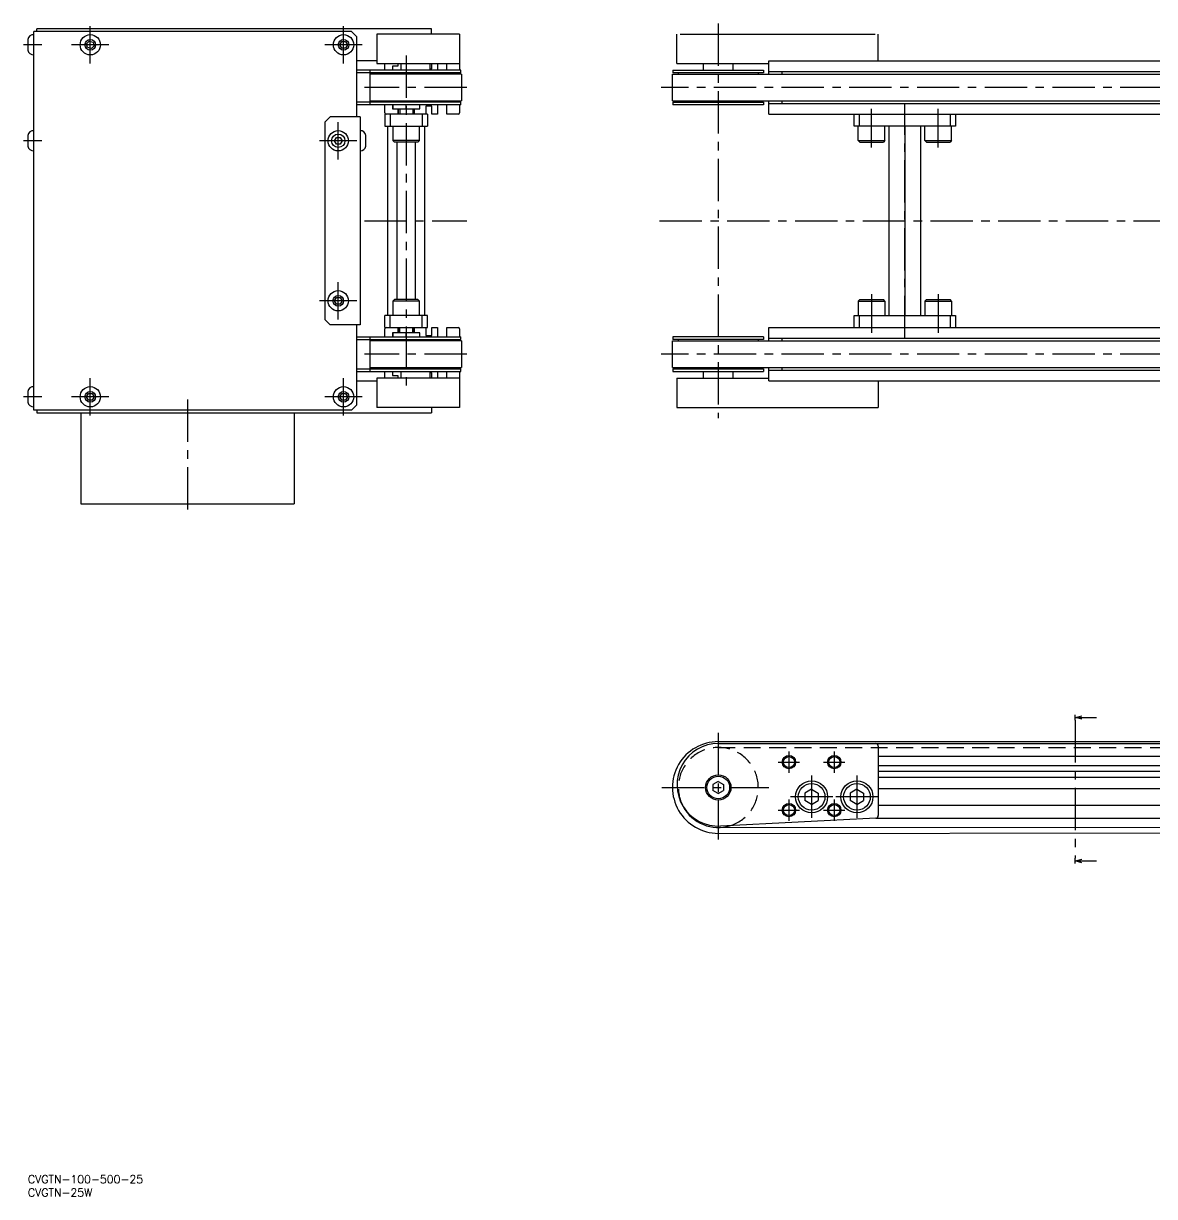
# Model space of a CAD drawing. Extents: x -2 to 976, y -8 to 432.
# Drawn here: x -1.7 to 422.6, y -8 to 431.9 of the extents above; entities that cross this region are included whole.
import ezdxf

# ---------------------------------------------------------------- set-up
doc = ezdxf.new("R2010")
doc.units = 0
doc.header["$LTSCALE"] = 0.5
doc.linetypes.add('CENTER', pattern=[50.8, 31.75, -6.35, 6.35, -6.35])
doc.linetypes.add('DASHED', pattern=[19.05, 12.7, -6.35])
doc.layers.get('0').update_dxf_attribs({"linetype": 'CONTINUOUS'})
doc.layers.add('CENTER', color=1, linetype='CENTER')
doc.styles.get("Standard").update_dxf_attribs({"font": 'txt.shx', "height": 3, "bigfont": 'bigfont.shx'})

# ---------------------------------------------------------------- blocks, each defined once
blk = doc.blocks.new('_OPEN30')
at = {"color": 0, "linetype": 'BYBLOCK'}
for p, q in [((-1, 0.27), (0, 0)), ((0, 0), (-1, -0.27)), ((0, 0), (-1, 0))]:
    blk.add_line(p, q, dxfattribs=at)
blk = doc.blocks.new('*U81')
at = {"color": 7, "linetype": 'CONTINUOUS'}
blk.add_lwpolyline([(395.33, 171.63), (400.83, 171.63)], dxfattribs=at)
at = {"color": 7, "linetype": 'CONTINUOUS', "xscale": 2.5, "yscale": 2.5, "zscale": 2.5, "rotation": 180}
blk.add_blockref('_OPEN30', (392.83, 171.63), dxfattribs=at)
blk = doc.blocks.new('*U82')
at = {"color": 7, "linetype": 'CONTINUOUS'}
blk.add_lwpolyline([(395.33, 117.83), (400.83, 117.83)], dxfattribs=at)
at = {"color": 7, "linetype": 'CONTINUOUS', "xscale": 2.5, "yscale": 2.5, "zscale": 2.5, "rotation": 180}
blk.add_blockref('_OPEN30', (392.83, 117.83), dxfattribs=at)
blk = doc.blocks.new('*U83')
at = {"color": 7, "linetype": 'CONTINUOUS'}
blk.add_text('CVGTN-100-500-25', height=3, dxfattribs=at).set_placement((0, -3))
blk = doc.blocks.new('*U84')
at = {"color": 7, "linetype": 'CONTINUOUS'}
blk.add_text('CVGTN-25W', height=3, dxfattribs=at).set_placement((0, -8))

msp = doc.modelspace()

# ---------------------------------------------------------------- linework, layer by layer
at = {"color": 7, "linetype": 'CONTINUOUS'}
for p, q in [((121.4, 428.9), (2.2, 428.9)), ((2.2, 286.9), (2.2, 428.9)), ((151.4, 429.9), (3.4, 429.9)), ((3.4, 428.9), (3.4, 429.9)), ((123.4, 426.9), (121.4, 428.9)), ((123.4, 396.9), (123.4, 426.9)), ((161.9, 427.9), (130.9, 427.9)), ((130.9, 427.9), (130.9, 416.9)), ((151.4, 427.9), (151.4, 429.9)), ((161.9, 427.9), (161.9, 414.4)), ((243.45, 416.9), (243.45, 427.9)), ((244.62, 427.9), (317.79, 427.9)), ((318.95, 417.9), (318.95, 427.9)), ((0, 425.9), (0, 421.9)), ((22, 424.26), (23.01, 425.29)), ((22.39, 422.87), (22, 424.26)), ((23.79, 422.51), (22.39, 422.87)), ((23.01, 425.29), (24.41, 424.93)), ((24.8, 423.54), (23.79, 422.51)), ((24.41, 424.93), (24.8, 423.54)), ((116.96, 423.9), (117.68, 425.15)), ((117.68, 422.65), (116.96, 423.9)), ((117.68, 425.15), (119.12, 425.15)), ((119.12, 422.65), (117.68, 422.65)), ((119.12, 425.15), (119.84, 423.9)), ((119.84, 423.9), (119.12, 422.65)), ((130.9, 417.9), (123.4, 417.9)), ((162.4, 414.4), (123.4, 414.4)), ((128.4, 412.9), (128.4, 414.4)), ((130.9, 416.9), (161.9, 416.9)), ((133.9, 414.4), (133.9, 416.9)), ((138.8, 415.9), (136.8, 415.9)), ((136.8, 415.9), (136.8, 414.4)), ((138.8, 416.9), (138.8, 415.9)), ((139.9, 416.9), (139.9, 414.4)), ((150.9, 414.4), (150.9, 416.9)), ((150.9, 414.9), (151.5, 414.9)), ((151.5, 414.9), (151.5, 416.9)), ((153.65, 416.9), (153.65, 414.4)), ((157.15, 414.4), (157.15, 416.9)), ((162.4, 413.4), (162.4, 414.4)), ((241.95, 414.4), (275.95, 414.4)), ((241.95, 414.4), (241.95, 413.4)), ((243.45, 416.9), (277.95, 416.9)), ((253.45, 414.4), (253.45, 416.9)), ((264.45, 416.9), (264.45, 414.4)), ((275.95, 414.4), (275.95, 413.4)), ((277.95, 417.9), (739.95, 417.9)), ((277.95, 412.9), (277.95, 417.9)), ((277.95, 417.9), (318.95, 417.9)), ((277.95, 413.9), (739.95, 413.9)), ((282.95, 412.9), (282.95, 413.9)), ((297.95, 417.9), (377.95, 417.9)), ((299.45, 417.9), (378.45, 417.9)), ((307.95, 417.9), (367.95, 417.9)), ((156.2, 413.4), (123.4, 413.4)), ((128.2, 412.9), (128.2, 402.9)), ((162.6, 412.9), (128.2, 412.9)), ((130.4, 413.4), (130.4, 412.9)), ((162.4, 413.4), (156.2, 413.4)), ((160.4, 412.9), (160.4, 413.4)), ((160.4, 412.9), (160.4, 413.4)), ((162.6, 412.9), (162.6, 402.9)), ((241.75, 412.9), (776.15, 412.9)), ((241.75, 402.9), (241.75, 412.9)), ((275.95, 413.4), (241.95, 413.4)), ((243.95, 413.4), (243.95, 412.9)), ((273.95, 413.4), (273.95, 412.9)), ((162.4, 402.4), (123.4, 402.4)), ((162.4, 401.4), (123.4, 401.4)), ((128.2, 402.9), (162.6, 402.9)), ((128.4, 401.4), (128.4, 402.9)), ((130.4, 402.9), (130.4, 402.4)), ((133.9, 398.4), (133.9, 401.4)), ((136.8, 401.4), (136.8, 399.9)), ((136.9, 401.4), (136.9, 399.9)), ((141.9, 399.9), (141.9, 401.4)), ((146.9, 401.4), (146.9, 399.9)), ((147, 399.9), (147, 401.4)), ((151.5, 400.9), (149.3, 400.9)), ((149.3, 400.9), (149.3, 397.9)), ((151.5, 397.9), (151.5, 400.9)), ((153.65, 401.4), (153.65, 397.9)), ((157.15, 397.9), (157.15, 401.4)), ((160.4, 402.4), (160.4, 402.9)), ((160.4, 402.4), (160.4, 402.9)), ((161.9, 401.4), (161.9, 398.4)), ((162.4, 401.4), (162.4, 402.4)), ((241.75, 402.9), (776.15, 402.9)), ((241.95, 402.4), (275.95, 402.4)), ((241.95, 402.4), (241.95, 401.4)), ((275.95, 401.4), (241.95, 401.4)), ((243.95, 402.9), (243.95, 402.4)), ((273.95, 402.9), (273.95, 402.4)), ((275.95, 402.4), (275.95, 401.4)), ((277.95, 397.9), (277.95, 402.9)), ((277.95, 401.9), (739.95, 401.9)), ((282.95, 401.9), (282.95, 402.9)), ((113.4, 396.9), (111.4, 394.9)), ((124.6, 396.9), (113.4, 396.9)), ((124.6, 396.9), (124.6, 318.9)), ((149.9, 397.9), (133.9, 397.9)), ((133.9, 397.9), (133.9, 393.4)), ((135.9, 397.9), (135.9, 393.4)), ((136.8, 399.9), (147, 399.9)), ((138.8, 399.9), (138.8, 397.9)), ((138.9, 399.9), (138.9, 397.9)), ((144.9, 397.9), (144.9, 399.9)), ((145, 397.9), (145, 399.9)), ((147.9, 397.9), (147.9, 393.4)), ((149.9, 397.9), (149.9, 393.4)), ((153.65, 397.9), (151.5, 397.9)), ((161.4, 397.9), (157.15, 397.9)), ((277.95, 397.9), (739.95, 397.9)), ((309.95, 393.4), (309.95, 397.9)), ((311.95, 393.4), (311.95, 397.9)), ((345.95, 397.9), (345.95, 393.4)), ((347.95, 397.9), (347.95, 393.4)), ((111.4, 394.9), (111.4, 320.9)), ((133.9, 393.4), (149.9, 393.4)), ((134.97, 322.4), (134.97, 393.4)), ((136.9, 393.4), (136.9, 388)), ((146.9, 388), (146.9, 393.4)), ((148.83, 322.4), (148.83, 393.4)), ((347.95, 393.4), (309.95, 393.4)), ((322.95, 393.4), (322.95, 322.4)), ((328.95, 393.4), (328.95, 322.4)), ((334.95, 322.4), (334.95, 393.4)), ((0, 389.9), (0, 385.9)), ((114.96, 387.9), (115.68, 389.15)), ((115.68, 386.65), (114.96, 387.9)), ((115.68, 389.15), (117.12, 389.15)), ((117.12, 389.15), (117.84, 387.9)), ((117.84, 387.9), (117.12, 386.65)), ((126.8, 385.9), (126.8, 389.9)), ((137.5, 387.4), (136.9, 388)), ((146.9, 388), (136.9, 388)), ((146.3, 387.4), (137.5, 387.4)), ((138.44, 328.4), (138.44, 387.4)), ((145.36, 328.4), (145.36, 387.4)), ((146.9, 388), (146.3, 387.4)), ((117.12, 386.65), (115.68, 386.65)), ((114.96, 327.9), (115.68, 329.15)), ((115.68, 326.65), (114.96, 327.9)), ((115.68, 329.15), (117.12, 329.15)), ((117.12, 326.65), (115.68, 326.65)), ((117.12, 329.15), (117.84, 327.9)), ((117.84, 327.9), (117.12, 326.65)), ((137.5, 328.4), (136.9, 327.8)), ((136.9, 327.8), (136.9, 322.4)), ((146.9, 327.8), (136.9, 327.8)), ((146.3, 328.4), (137.5, 328.4)), ((146.9, 327.8), (146.3, 328.4)), ((146.9, 322.4), (146.9, 327.8)), ((149.9, 322.4), (133.9, 322.4)), ((133.9, 317.9), (133.9, 322.4)), ((135.9, 317.9), (135.9, 322.4)), ((147.9, 317.9), (147.9, 322.4)), ((149.9, 317.9), (149.9, 322.4)), ((309.95, 322.4), (347.95, 322.4)), ((309.95, 317.9), (309.95, 322.4)), ((311.95, 317.9), (311.95, 322.4)), ((345.95, 322.4), (345.95, 317.9)), ((347.95, 322.4), (347.95, 317.9)), ((111.4, 320.9), (113.4, 318.9)), ((124.6, 318.9), (113.4, 318.9)), ((123.4, 288.9), (123.4, 318.9)), ((133.9, 317.9), (149.9, 317.9)), ((133.9, 314.4), (133.9, 317.4)), ((138.8, 317.9), (138.8, 315.9)), ((138.9, 317.9), (138.9, 315.9)), ((144.9, 315.9), (144.9, 317.9)), ((145, 315.9), (145, 317.9)), ((149.3, 317.9), (149.3, 314.9)), ((151.5, 314.9), (151.5, 317.9)), ((151.5, 317.9), (153.65, 317.9)), ((153.65, 317.9), (153.65, 314.4)), ((157.15, 314.4), (157.15, 317.9)), ((157.15, 317.9), (161.4, 317.9)), ((161.9, 317.4), (161.9, 314.4)), ((277.95, 317.9), (739.95, 317.9)), ((277.95, 312.9), (277.95, 317.9)), ((123.4, 314.4), (162.4, 314.4)), ((123.4, 313.4), (162.4, 313.4)), ((128.2, 312.9), (128.2, 302.9)), ((162.6, 312.9), (128.2, 312.9)), ((128.4, 312.9), (128.4, 314.4)), ((130.4, 313.4), (130.4, 312.9)), ((147, 315.9), (136.8, 315.9)), ((136.8, 315.9), (136.8, 314.4)), ((136.9, 315.9), (136.9, 314.4)), ((141.9, 314.4), (141.9, 315.9)), ((146.9, 315.9), (146.9, 314.4)), ((147, 314.4), (147, 315.9)), ((149.3, 314.9), (151.5, 314.9)), ((160.4, 312.9), (160.4, 313.4)), ((160.4, 312.9), (160.4, 313.4)), ((162.4, 313.4), (162.4, 314.4)), ((162.6, 312.9), (162.6, 302.9)), ((241.75, 312.9), (776.15, 312.9)), ((241.75, 302.9), (241.75, 312.9)), ((275.95, 314.4), (241.95, 314.4)), ((241.95, 314.4), (241.95, 313.4)), ((275.95, 313.4), (241.95, 313.4)), ((243.95, 313.4), (243.95, 312.9)), ((273.95, 313.4), (273.95, 312.9)), ((275.95, 314.4), (275.95, 313.4)), ((277.95, 313.9), (739.95, 313.9)), ((282.95, 312.9), (282.95, 313.9)), ((123.4, 302.4), (162.4, 302.4)), ((123.4, 301.4), (162.4, 301.4)), ((128.2, 302.9), (162.6, 302.9)), ((128.4, 301.4), (128.4, 302.9)), ((130.4, 302.9), (130.4, 302.4)), ((133.9, 298.9), (133.9, 301.4)), ((136.8, 301.4), (136.8, 299.9)), ((136.8, 299.9), (138.8, 299.9)), ((138.8, 299.9), (138.8, 298.9)), ((139.9, 301.4), (139.9, 298.9)), ((150.9, 298.9), (150.9, 301.4)), ((151.5, 300.9), (150.9, 300.9)), ((151.5, 298.9), (151.5, 300.9)), ((153.65, 301.4), (153.65, 298.9)), ((157.15, 298.9), (157.15, 301.4)), ((160.4, 302.4), (160.4, 302.9)), ((160.4, 302.4), (160.4, 302.9)), ((161.9, 301.4), (161.9, 287.9)), ((162.4, 301.4), (162.4, 302.4)), ((241.75, 302.9), (776.15, 302.9)), ((241.95, 302.4), (275.95, 302.4)), ((241.95, 302.4), (241.95, 301.4)), ((241.95, 301.4), (275.95, 301.4)), ((243.95, 302.9), (243.95, 302.4)), ((253.45, 298.9), (253.45, 301.4)), ((264.45, 301.4), (264.45, 298.9)), ((273.95, 302.9), (273.95, 302.4)), ((275.95, 302.4), (275.95, 301.4)), ((277.95, 297.9), (277.95, 302.9)), ((277.95, 301.9), (739.95, 301.9)), ((282.95, 301.9), (282.95, 302.9)), ((123.4, 297.9), (130.9, 297.9)), ((161.9, 298.9), (130.9, 298.9)), ((130.9, 298.9), (130.9, 287.9)), ((243.45, 298.9), (277.95, 298.9)), ((243.45, 298.9), (243.45, 287.9)), ((277.95, 297.9), (739.95, 297.9)), ((318.95, 297.9), (318.95, 287.9)), ((0, 293.9), (0, 289.9)), ((21.96, 291.9), (22.68, 293.15)), ((22.68, 290.65), (21.96, 291.9)), ((22.68, 293.15), (24.12, 293.15)), ((24.12, 290.65), (22.68, 290.65)), ((24.12, 293.15), (24.84, 291.9)), ((24.84, 291.9), (24.12, 290.65)), ((116.96, 291.9), (117.68, 293.15)), ((117.68, 290.65), (116.96, 291.9)), ((117.68, 293.15), (119.12, 293.15)), ((119.12, 290.65), (117.68, 290.65)), ((119.12, 293.15), (119.84, 291.9)), ((119.84, 291.9), (119.12, 290.65)), ((121.4, 286.9), (2.2, 286.9)), ((3.4, 286.9), (3.4, 285.9)), ((121.4, 286.9), (123.4, 288.9)), ((161.9, 287.9), (130.9, 287.9)), ((151.4, 287.9), (151.4, 285.9)), ((243.45, 287.9), (318.95, 287.9)), ((3.4, 285.9), (151.4, 285.9)), ((19.9, 285.9), (19.9, 251.7)), ((99.9, 285.9), (99.9, 251.7)), ((19.9, 251.7), (99.9, 251.7)), ((258.95, 162.6), (758.95, 162.6)), ((258.95, 161.9), (758.95, 161.9)), ((318.95, 160.9), (318.95, 134.84)), ((318.95, 157.1), (698.95, 157.1)), ((318.95, 153.6), (698.95, 153.6)), ((318.95, 151.5), (698.95, 151.5)), ((258.94, 147.69), (256.94, 146.53)), ((256.94, 146.53), (256.94, 144.26)), ((258.94, 147.69), (260.94, 146.53)), ((260.94, 146.53), (260.94, 144.26)), ((318.95, 149.3), (438.95, 149.3)), ((258.94, 143.11), (256.94, 144.26)), ((258.94, 143.11), (260.94, 144.26)), ((293.95, 144.76), (291.45, 143.32)), ((291.45, 143.32), (291.45, 140.48)), ((293.95, 144.76), (296.45, 143.32)), ((296.45, 143.32), (296.45, 140.48)), ((310.95, 144.76), (308.45, 143.32)), ((308.45, 143.32), (308.45, 140.48)), ((310.95, 144.76), (313.45, 143.32)), ((313.45, 143.32), (313.45, 140.48)), ((318.95, 145), (438.95, 145)), ((293.95, 139.04), (291.45, 140.48)), ((293.95, 139.04), (296.45, 140.48)), ((310.95, 139.04), (308.45, 140.48)), ((310.95, 139.04), (313.45, 140.48)), ((318.95, 138.8), (438.95, 138.8)), ((318.01, 133.84), (259.72, 130.92)), ((318.29, 133.9), (438.95, 133.9)), ((258.96, 130.4), (438.95, 130.58)), ((258.96, 128.2), (438.95, 128.38))]:
    msp.add_line(p, q, dxfattribs=at)
at = {"color": 3, "linetype": 'CONTINUOUS'}
for p, q in [((139.44, 399.9), (139.44, 397.9)), ((144.36, 399.9), (144.36, 397.9)), ((139.44, 315.9), (139.44, 317.9)), ((144.36, 315.9), (144.36, 317.9))]:
    msp.add_line(p, q, dxfattribs=at)
at = {"color": 0, "linetype": 'CONTINUOUS'}
for p, q in [((311.45, 388), (311.45, 393.4)), ((321.45, 388), (321.45, 393.4)), ((336.45, 388), (336.45, 393.4)), ((346.45, 388), (346.45, 393.4)), ((311.45, 390.7), (311.45, 390.7)), ((311.45, 389.35), (311.45, 389.35)), ((311.45, 388), (312.05, 387.4)), ((311.45, 388), (321.45, 388)), ((312.05, 387.4), (320.85, 387.4)), ((321.45, 388), (320.85, 387.4)), ((336.45, 390.7), (336.45, 390.7)), ((336.45, 389.35), (336.45, 389.35)), ((336.45, 388), (337.05, 387.4)), ((336.45, 388), (346.45, 388)), ((337.05, 387.4), (345.85, 387.4)), ((346.45, 388), (345.85, 387.4)), ((311.45, 327.8), (312.05, 328.4)), ((311.45, 327.8), (311.45, 322.4)), ((311.45, 327.8), (321.45, 327.8)), ((311.45, 326.45), (311.45, 326.45)), ((312.05, 328.4), (320.85, 328.4)), ((321.45, 327.8), (320.85, 328.4)), ((321.45, 327.8), (321.45, 322.4)), ((336.45, 327.8), (337.05, 328.4)), ((336.45, 327.8), (336.45, 322.4)), ((336.45, 327.8), (346.45, 327.8)), ((336.45, 326.45), (336.45, 326.45)), ((337.05, 328.4), (345.85, 328.4)), ((346.45, 327.8), (345.85, 328.4)), ((346.45, 327.8), (346.45, 322.4)), ((311.45, 325.1), (311.45, 325.1)), ((336.45, 325.1), (336.45, 325.1))]:
    msp.add_line(p, q, dxfattribs=at)
at = {"color": 3, "linetype": 'DASHED'}
msp.add_line((258.95, 160.4), (758.95, 160.4), dxfattribs=at)
at = {"color": 7, "linetype": 'CONTINUOUS'}
for centre, radius in [((23.4, 423.9), 3.8), ((118.4, 423.9), 3.8), ((23.4, 423.9), 2), ((118.4, 423.9), 2), ((116.4, 387.9), 3.8), ((116.4, 387.9), 2.52), ((116.4, 327.9), 3.8), ((116.4, 327.9), 2), ((23.4, 291.9), 3.8), ((118.4, 291.9), 3.8), ((23.4, 291.9), 2), ((118.4, 291.9), 2), ((285.45, 154.9), 2.07), ((302.45, 154.9), 2.07), ((258.95, 145.4), 4.75), ((258.95, 145.4), 4.25), ((293.95, 141.9), 6), ((293.95, 141.9), 5), ((310.95, 141.9), 6), ((310.95, 141.9), 5), ((285.45, 136.9), 2.07), ((302.45, 136.9), 2.07)]:
    msp.add_circle(centre, radius, dxfattribs=at)
at = {"color": 3, "linetype": 'CONTINUOUS'}
for centre in [(285.45, 154.9), (302.45, 154.9), (285.45, 136.9), (302.45, 136.9)]:
    msp.add_circle(centre, 2.5, dxfattribs=at)
at = {"color": 7, "linetype": 'CONTINUOUS'}
for centre, radius, start, end in [((2.1, 425.58), 2.12, 87.2573, 171.3215), ((2.1, 422.22), 2.12, 188.6785, 272.7427), ((134.4, 398.4), 0.5, 180, 270), ((161.4, 398.4), 0.5, 270, 0), ((2.1, 389.58), 2.12, 87.2573, 171.3215), ((124.7, 389.58), 2.12, 8.6785, 92.7427), ((2.1, 386.22), 2.12, 188.6785, 272.7427), ((124.7, 386.22), 2.12, 267.2573, 351.3215), ((134.4, 317.4), 0.5, 90, 180), ((161.4, 317.4), 0.5, 0, 90), ((2.1, 293.58), 2.12, 87.2573, 171.3215), ((2.1, 290.22), 2.12, 188.6785, 272.7427), ((258.95, 145.4), 17.2, 90, 270.0562), ((258.95, 146.4), 15.5, 90, 272.8717), ((317.95, 160.9), 1, 0, 90), ((258.95, 145.4), 15, 208.3594, 287.688), ((317.95, 134.84), 1, 273.4661, 0)]:
    msp.add_arc(centre, radius, start, end, dxfattribs=at)
at = {"color": 3, "linetype": 'DASHED'}
msp.add_arc((258.95, 145.4), 15, 287.688, 208.3594, dxfattribs=at)
at = {"layer": 'CENTER', "color": 1, "linetype": 'CENTER'}
for p, q in [((258.95, 431.9), (258.95, 283.9)), ((23.4, 416.9), (23.4, 430.9)), ((118.4, 416.9), (118.4, 430.9)), ((5.16, 423.9), (-1.67, 423.9)), ((30.4, 423.9), (16.4, 423.9)), ((125.4, 423.9), (111.4, 423.9)), ((141.9, 419.9), (141.9, 295.9)), ((164.6, 407.9), (126.2, 407.9)), ((781.15, 407.9), (237.53, 407.9)), ((328.95, 313.9), (328.95, 401.9)), ((316.45, 385.4), (316.45, 399.9)), ((341.45, 385.4), (341.45, 399.9)), ((116.4, 380.9), (116.4, 394.9)), ((5.16, 387.9), (-1.67, 387.9)), ((123.4, 387.9), (109.4, 387.9)), ((126.2, 357.9), (164.6, 357.9)), ((236.93, 357.9), (783.04, 357.9)), ((116.4, 320.9), (116.4, 334.9)), ((316.45, 330.4), (316.45, 315.9)), ((341.45, 330.4), (341.45, 315.9)), ((123.4, 327.9), (109.4, 327.9)), ((164.6, 307.9), (126.2, 307.9)), ((781.15, 307.9), (237.53, 307.9)), ((23.4, 284.9), (23.4, 298.9)), ((118.4, 284.9), (118.4, 298.9)), ((5.16, 291.9), (-1.67, 291.9)), ((30.4, 291.9), (16.4, 291.9)), ((59.9, 290.9), (59.9, 247.7)), ((125.4, 291.9), (111.4, 291.9)), ((392.83, 170.63), (392.83, 118.83)), ((258.95, 165.9), (258.95, 125.9)), ((285.45, 158.9), (285.45, 150.9)), ((302.45, 158.9), (302.45, 150.9)), ((281.45, 154.9), (289.45, 154.9)), ((298.45, 154.9), (306.45, 154.9)), ((293.95, 149.9), (293.95, 133.9)), ((310.95, 149.9), (310.95, 133.9)), ((237.75, 145.4), (277.95, 145.4)), ((285.45, 140.9), (285.45, 132.9)), ((301.95, 141.9), (285.95, 141.9)), ((302.45, 140.9), (302.45, 132.9)), ((318.95, 141.9), (302.95, 141.9)), ((281.45, 136.9), (289.45, 136.9)), ((298.45, 136.9), (306.45, 136.9))]:
    msp.add_line(p, q, dxfattribs=at)
at = {"layer": 'CENTER', "color": 1, "linetype": 'CONTINUOUS'}
for p, q in [((392.83, 170.63), (392.83, 172.63)), ((392.83, 116.83), (392.83, 118.83))]:
    msp.add_line(p, q, dxfattribs=at)

# ---------------------------------------------------------------- block references
at = {"color": 7, "linetype": 'CONTINUOUS'}
for name in ['*U81', '*U82', '*U83', '*U84']:
    msp.add_blockref(name, (0, 0), dxfattribs=at)

doc.saveas('drawing.dxf')
